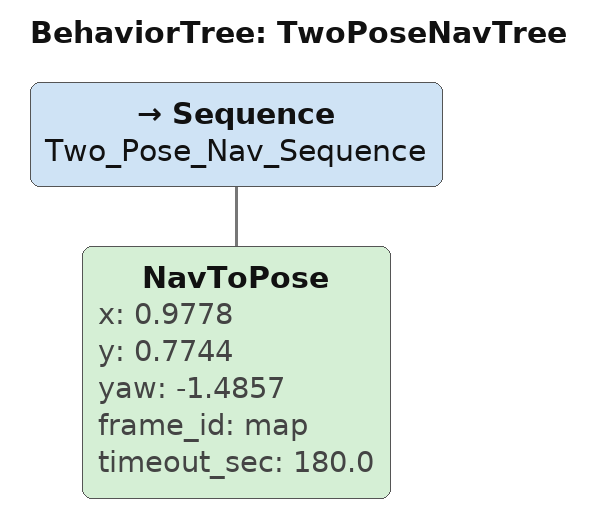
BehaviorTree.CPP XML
<!-- 独立双点 Nav2 导航行为树：只在 tree_file 指向本文件时执行。 -->
<root BTCPP_format="4" main_tree_to_execute="TwoPoseNavTree">
  <BehaviorTree ID="TwoPoseNavTree">
    <Sequence name="Two_Pose_Nav_Sequence">
      <NavToPose x="0.9778" y="0.7744" yaw="-1.4857" frame_id="map" timeout_sec="180.0"/>
    </Sequence>
  </BehaviorTree>
</root>
